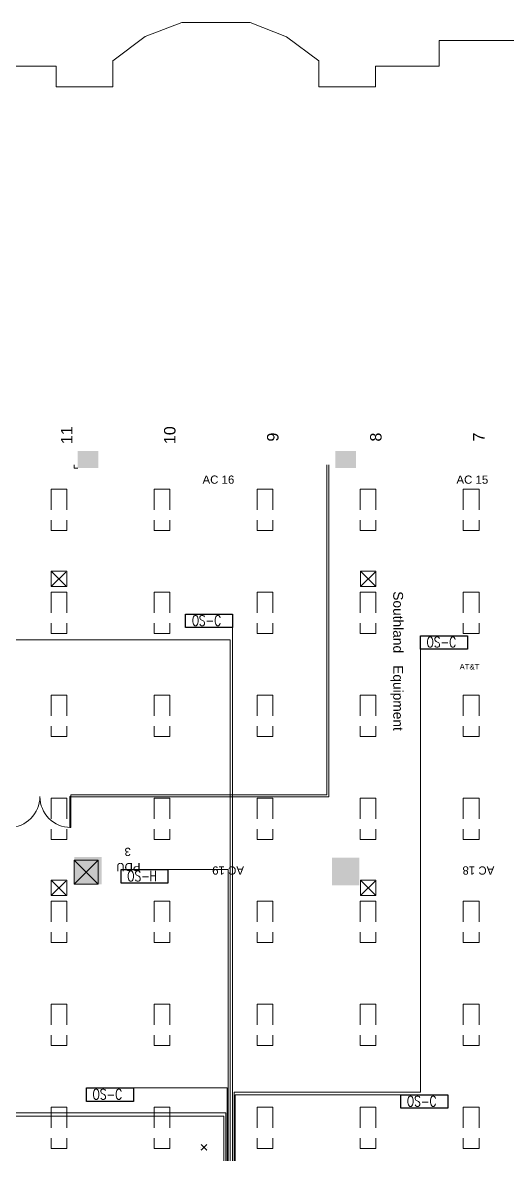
# Model space of a CAD drawing. Extents: x -6172 to 8039, y -4082 to 1639.
# Drawn here: x 662 to 1226, y 226 to 1544 of the extents above; entities that cross this region are included whole.
import ezdxf
from ezdxf.enums import TextEntityAlignment as Align

# ---------------------------------------------------------------- set-up
doc = ezdxf.new("R2010")
doc.units = 0
doc.header["$LTSCALE"] = 96
doc.header["$MEASUREMENT"] = 0
doc.linetypes.add('SHORT_DASHES', pattern=[0.375, 0.25, -0.125])
doc.layers.get('0').update_dxf_attribs({"linetype": 'CONTINUOUS', "lineweight": 0})
for name, color, linetype, lineweight in [('21', 7, 'CONTINUOUS', 0), ('29', 7, 'CONTINUOUS', 0), ('A-ANNO-RMNA', 4, 'CONTINUOUS', 0), ('A-DOOR', 2, 'CONTINUOUS', 0), ('A-GRID-COLS', 2, 'CONTINUOUS', 0), ('A-GRID-IDEN', 2, 'CONTINUOUS', 0), ('A-PATT-WALL', 1, 'CONTINUOUS', 0), ('A-WALL-FULL', 6, 'CONTINUOUS', 0), ('FLT-Peripheral Wiring', 214, 'CONTINUOUS', 0), ('NTS_NOT_TO_STANDARDS', 7, 'CONTINUOUS', 0)]:
    doc.layers.add(name, color=color, linetype=linetype, lineweight=lineweight)
doc.layers.add('FLT-Occupancy-Sensor', color=160, linetype='CONTINUOUS')
doc.styles.add('ARIAL', font='ARIAL', dxfattribs={"height": 0.2})
doc.styles.add('SIM-00', font='SIMPLEX.SHX', dxfattribs={"width": 0.75})

# ---------------------------------------------------------------- blocks, each defined once
blk = doc.blocks.new('EXITL')
at = {"layer": '29', "color": 2, "linetype": 'Continuous'}
for p, q in [((-3.2, -3.2), (3.2, 3.2)), ((3.2, -3.2), (-3.2, 3.2))]:
    blk.add_line(p, q, dxfattribs=at)
at = {"layer": '29', "color": 2, "linetype": 'Continuous', "const_width": 0.0139}
blk.add_lwpolyline([(4.5, 0), (4.2, 1.7), (3.2, 3.2), (1.7, 4.2), (0, 4.5), (-1.7, 4.2), (-3.2, 3.2), (-4.2, 1.7), (-4.5, 0), (-4.2, -1.7), (-3.2, -3.2), (-1.7, -4.2), (0, -4.5), (1.7, -4.2), (3.2, -3.2), (4.2, -1.7)], close=True, dxfattribs=at)
blk = doc.blocks.new('ZZ000001')
at = {"layer": '21', "color": 7, "linetype": 'SHORT_DASHES'}
for p, q in [((694.9, 1001), (694.9, 953)), ((694.9, 1001), (713.3, 1001)), ((713.3, 1001), (713.3, 953)), ((814.9, 1001), (814.9, 953)), ((814.9, 1001), (833.3, 1001)), ((833.3, 1001), (833.3, 953)), ((934.9, 1001), (934.9, 953)), ((934.9, 1001), (953.3, 1001)), ((953.3, 1001), (953.3, 953)), ((1054.9, 1001), (1054.9, 953)), ((1054.9, 1001), (1073.3, 1001)), ((1073.3, 1001), (1073.3, 953)), ((1174.9, 1001), (1174.9, 953)), ((1174.9, 1001), (1193.3, 1001)), ((1193.3, 1001), (1193.3, 953)), ((694.9, 953), (713.3, 953)), ((814.9, 953), (833.3, 953)), ((934.9, 953), (953.3, 953)), ((1054.9, 953), (1073.3, 953)), ((1174.9, 953), (1193.3, 953)), ((695.2, 887.5), (713.2, 905.5)), ((695.2, 905.5), (713.2, 887.5)), ((695.2, 887.5), (695.2, 905.5)), ((695.2, 905.5), (713.2, 905.5)), ((713.2, 887.5), (713.2, 905.5)), ((1055.2, 887.5), (1073.2, 905.5)), ((1055.2, 905.5), (1073.2, 887.5)), ((1055.2, 887.5), (1055.2, 905.5)), ((1055.2, 905.5), (1073.2, 905.5)), ((1073.2, 887.5), (1073.2, 905.5)), ((695.2, 887.5), (713.2, 887.5)), ((1055.2, 887.5), (1073.2, 887.5)), ((694.9, 881), (694.9, 833)), ((694.9, 881), (713.3, 881)), ((713.3, 881), (713.3, 833)), ((814.9, 881), (814.9, 833)), ((814.9, 881), (833.3, 881)), ((833.3, 881), (833.3, 833)), ((934.9, 881), (934.9, 833)), ((934.9, 881), (953.3, 881)), ((953.3, 881), (953.3, 833)), ((1054.9, 881), (1054.9, 833)), ((1054.9, 881), (1073.3, 881)), ((1073.3, 881), (1073.3, 833)), ((1174.9, 881), (1174.9, 833)), ((1174.9, 881), (1193.3, 881)), ((1193.3, 881), (1193.3, 833)), ((694.9, 833), (713.3, 833)), ((814.9, 833), (833.3, 833)), ((934.9, 833), (953.3, 833)), ((1054.9, 833), (1073.3, 833)), ((1174.9, 833), (1193.3, 833)), ((694.9, 761), (694.9, 713)), ((694.9, 761), (713.3, 761)), ((713.3, 761), (713.3, 713)), ((814.9, 761), (814.9, 713)), ((814.9, 761), (833.3, 761)), ((833.3, 761), (833.3, 713)), ((934.9, 761), (934.9, 713)), ((934.9, 761), (953.3, 761)), ((953.3, 761), (953.3, 713)), ((1054.9, 761), (1054.9, 713)), ((1054.9, 761), (1073.3, 761)), ((1073.3, 761), (1073.3, 713)), ((1174.9, 761), (1174.9, 713)), ((1174.9, 761), (1193.3, 761)), ((1193.3, 761), (1193.3, 713)), ((694.9, 713), (713.3, 713)), ((814.9, 713), (833.3, 713)), ((934.9, 713), (953.3, 713)), ((1054.9, 713), (1073.3, 713)), ((1174.9, 713), (1193.3, 713)), ((694.9, 641), (694.9, 593)), ((694.9, 641), (713.3, 641)), ((713.3, 641), (713.3, 593)), ((814.9, 641), (814.9, 593)), ((814.9, 641), (833.3, 641)), ((833.3, 641), (833.3, 593)), ((934.9, 641), (934.9, 593)), ((934.9, 641), (953.3, 641)), ((953.3, 641), (953.3, 593)), ((1054.9, 641), (1054.9, 593)), ((1054.9, 641), (1073.3, 641)), ((1073.3, 641), (1073.3, 593)), ((1174.9, 641), (1174.9, 593)), ((1174.9, 641), (1193.3, 641)), ((1193.3, 641), (1193.3, 593)), ((694.9, 593), (713.3, 593)), ((814.9, 593), (833.3, 593)), ((934.9, 593), (953.3, 593)), ((1054.9, 593), (1073.3, 593)), ((1174.9, 593), (1193.3, 593)), ((695.2, 527.5), (713.2, 545.5)), ((695.2, 545.5), (713.2, 527.5)), ((695.2, 527.5), (695.2, 545.5)), ((695.2, 545.5), (713.2, 545.5)), ((713.2, 527.5), (713.2, 545.5)), ((1055.2, 527.5), (1073.2, 545.5)), ((1055.2, 545.5), (1073.2, 527.5)), ((1055.2, 527.5), (1055.2, 545.5)), ((1055.2, 545.5), (1073.2, 545.5)), ((1073.2, 527.5), (1073.2, 545.5)), ((695.2, 527.5), (713.2, 527.5)), ((1055.2, 527.5), (1073.2, 527.5)), ((694.9, 521), (694.9, 473)), ((694.9, 521), (713.3, 521)), ((713.3, 521), (713.3, 473)), ((814.9, 521), (814.9, 473)), ((814.9, 521), (833.3, 521)), ((833.3, 521), (833.3, 473)), ((934.9, 521), (934.9, 473)), ((934.9, 521), (953.3, 521)), ((953.3, 521), (953.3, 473)), ((1054.9, 521), (1054.9, 473)), ((1054.9, 521), (1073.3, 521)), ((1073.3, 521), (1073.3, 473)), ((1174.9, 521), (1174.9, 473)), ((1174.9, 521), (1193.3, 521)), ((1193.3, 521), (1193.3, 473)), ((694.9, 473), (713.3, 473)), ((814.9, 473), (833.3, 473)), ((934.9, 473), (953.3, 473)), ((1054.9, 473), (1073.3, 473)), ((1174.9, 473), (1193.3, 473)), ((694.9, 401), (694.9, 353)), ((694.9, 401), (713.3, 401)), ((713.3, 401), (713.3, 353)), ((814.9, 401), (814.9, 353)), ((814.9, 401), (833.3, 401)), ((833.3, 401), (833.3, 353)), ((934.9, 401), (934.9, 353)), ((934.9, 401), (953.3, 401)), ((953.3, 401), (953.3, 353)), ((1054.9, 401), (1054.9, 353)), ((1054.9, 401), (1073.3, 401)), ((1073.3, 401), (1073.3, 353)), ((1174.9, 401), (1174.9, 353)), ((1174.9, 401), (1193.3, 401)), ((1193.3, 401), (1193.3, 353)), ((694.9, 353), (713.3, 353)), ((814.9, 353), (833.3, 353)), ((934.9, 353), (953.3, 353)), ((1054.9, 353), (1073.3, 353)), ((1174.9, 353), (1193.3, 353)), ((694.9, 281), (694.9, 233)), ((694.9, 281), (713.3, 281)), ((713.3, 281), (713.3, 233)), ((814.9, 281), (814.9, 233)), ((814.9, 281), (833.3, 281)), ((833.3, 281), (833.3, 233)), ((934.9, 281), (934.9, 233)), ((934.9, 281), (953.3, 281)), ((953.3, 281), (953.3, 233)), ((1054.9, 281), (1054.9, 233)), ((1054.9, 281), (1073.3, 281)), ((1073.3, 281), (1073.3, 233)), ((1174.9, 281), (1174.9, 233)), ((1174.9, 281), (1193.3, 281)), ((1193.3, 281), (1193.3, 233)), ((694.9, 233), (713.3, 233)), ((814.9, 233), (833.3, 233)), ((934.9, 233), (953.3, 233)), ((1054.9, 233), (1073.3, 233)), ((1174.9, 233), (1193.3, 233))]:
    blk.add_line(p, q, dxfattribs=at)
at = {"color": 0, "linetype": 'ByBlock'}
blk.add_blockref('EXITL', (873, 234.2), dxfattribs=at)
blk = doc.blocks.new('ZZ000003')
at = {"layer": 'A-GRID-COLS', "color": 250, "linetype": 'Continuous'}
for p, q in [((721.9, 540.7), (721.9, 568.7)), ((721.9, 568.7), (749.9, 568.7)), ((721.9, 540.7), (749.9, 568.7)), ((721.9, 568.7), (749.9, 540.7)), ((749.9, 568.7), (749.9, 540.7)), ((749.9, 540.7), (721.9, 540.7))]:
    blk.add_line(p, q, dxfattribs=at)
blk = doc.blocks.new('FLT-Occupancy Sensor Ceiling')
at = {"layer": 'FLT-Occupancy-Sensor'}
blk.add_lwpolyline([(0, 0), (54.6, 0), (54.6, -15.7), (0, -15.7)], close=True, dxfattribs=at)
at = {"layer": 'FLT-Occupancy-Sensor', "insert": (7.1, -1.5), "char_height": 12, "width": 54.638, "attachment_point": 1, "style": 'SIM-00'}
blk.add_mtext('OS-C', dxfattribs=at)
blk = doc.blocks.new('FLT-Occupancy Sensor Hallway')
at = {"layer": 'FLT-Occupancy-Sensor'}
blk.add_lwpolyline([(0, 0), (54.6, 0), (54.6, -15.7), (0, -15.7)], close=True, dxfattribs=at)
at = {"layer": 'FLT-Occupancy-Sensor', "insert": (7.1, -1.5), "char_height": 12, "width": 54.638, "attachment_point": 1, "style": 'SIM-00'}
blk.add_mtext('OS-H', dxfattribs=at)

msp = doc.modelspace()

# ---------------------------------------------------------------- linework, layer by layer
at = {"layer": 'A-DOOR'}
for p, q in [((717.9, 642.9), (716.6, 642.9)), ((716.6, 642.9), (716.6, 606.9)), ((717.9, 642.9), (717.9, 606.9)), ((716.6, 606.9), (717.9, 606.9))]:
    msp.add_line(p, q, dxfattribs=at)
for centre, start, end in [((645.9, 642.9), 270, 0), ((717.9, 642.9), 180, 270)]:
    msp.add_arc(centre, 36, start, end, dxfattribs=at)
at = {"layer": 'A-GRID-COLS', "const_width": 0.00174}
for points in [[(725.9, 1025.5), (749.9, 1045.5)], [(725.9, 1045.5), (749.9, 1025.5)], [(725.9, 1025.5), (749.9, 1025.5), (749.9, 1045.5), (725.9, 1045.5), (725.9, 1025.5)], [(1025.9, 1025.5), (1049.9, 1025.5), (1049.9, 1045.5), (1025.9, 1045.5), (1025.9, 1025.5)], [(1025.9, 1025.5), (1049.9, 1045.5)], [(1025.9, 1045.5), (1049.9, 1025.5)], [(737.9, 1035.5), (737.9, 1035.5)], [(1037.9, 1035.5), (1037.9, 1035.5)], [(1038.7, 1024.2), (1038.7, 1024.2)], [(721.9, 540.6), (753.9, 572.6)], [(721.9, 540.6), (721.9, 572.6), (753.9, 572.6), (753.9, 540.6), (721.9, 540.6)], [(721.9, 572.6), (753.9, 540.6)], [(1021.9, 539.5), (1021.9, 571.5), (1053.9, 571.5), (1053.9, 539.5), (1021.9, 539.5)], [(1021.9, 539.5), (1053.9, 571.5)], [(1021.9, 571.5), (1053.9, 539.5)], [(735.9, 554.7), (735.9, 554.7)], [(737.9, 556.6), (737.9, 556.6)], [(1037.9, 555.5), (1037.9, 555.5)]]:
    msp.add_lwpolyline(points, dxfattribs=at)
at = {"layer": 'A-PATT-WALL'}
for points in [[(725.9, 1045.5), (749.9, 1045.5), (725.9, 1025.5), (749.9, 1025.5)], [(1025.9, 1045.5), (1049.9, 1045.5), (1025.9, 1025.5), (1049.9, 1025.5)], [(721.9, 572.6), (753.9, 572.6), (721.9, 540.6), (753.9, 540.6)], [(1021.9, 571.5), (1053.9, 571.5), (1021.9, 539.5), (1053.9, 539.5)]]:
    msp.add_solid(points, dxfattribs=at)
at = {"layer": 'A-WALL-FULL'}
for p, q in [((804.6, 1528.2), (847, 1544.5)), ((847, 1544.5), (926.9, 1544.5)), ((926.9, 1544.5), (969, 1528.1)), ((766.9, 1499.8), (804.6, 1528.2)), ((969, 1528.1), (1006.9, 1499.8)), ((1146.9, 1493.8), (1146.9, 1523.8)), ((1146.9, 1523.8), (1766.9, 1523.8)), ((626.9, 1493.8), (700.9, 1493.8)), ((700.9, 1493.8), (700.9, 1469.8)), ((766.9, 1469.8), (766.9, 1499.8)), ((1006.9, 1499.8), (1006.9, 1469.8)), ((1072.9, 1469.8), (1072.9, 1493.8)), ((1072.9, 1493.8), (1146.9, 1493.8)), ((700.9, 1469.8), (766.9, 1469.8)), ((1006.9, 1469.8), (1072.9, 1469.8)), ((721.7, 1025.5), (721.7, 1029.5)), ((1016.1, 1029.5), (1016.1, 644.7)), ((1018.4, 1029.5), (1018.4, 642.4)), ((725.9, 1025.5), (721.7, 1025.5)), ((717.9, 642.4), (717.9, 644.7)), ((717.9, 644.7), (1016.1, 644.7)), ((1018.4, 642.4), (717.9, 642.4))]:
    msp.add_line(p, q, dxfattribs=at)
at = {"layer": 'A-WALL-FULL', "const_width": 0.00174}
for points in [[(1977.9, 1045.5), (-143, 1045.5)], [(725.9, 1029.5), (449.9, 1029.5)], [(1025.9, 1029.5), (749.9, 1029.5)], [(1325.9, 1029.5), (1049.9, 1029.5)]]:
    msp.add_lwpolyline(points, dxfattribs=at)
at = {"layer": 'FLT-Peripheral Wiring'}
for points in [[(906.2, 839.7), (906.2, -1185.1), (973.3, -1185.1)], [(570.5, 825.3), (903.3, 825.3), (903.3, -1187.5), (973.3, -1187.5)], [(1125.2, 814.5), (1125.2, 298.7), (908.1, 298.7), (908.1, -1184.1), (973.3, -1184.1)], [(831, 557.8), (901.2, 557.8), (901.2, -1188.6), (973.3, -1188.6)], [(528.6, 441.9), (576.1, 441.9), (576.1, 270.4), (896.3, 270.4), (896.3, -1190), (973.3, -1190)], [(790.8, 303.5), (900.1, 303.5), (900.1, -1189.4), (973.3, -1189.4)], [(1102.2, 295.4), (909.2, 295.4), (909.2, -1183.2), (973.3, -1183.2)], [(536.9, 274.5), (898.4, 274.5), (898.4, -1189.6), (973.3, -1189.6)]]:
    msp.add_lwpolyline(points, dxfattribs=at)

# ---------------------------------------------------------------- block references
for name in ['ZZ000001', 'ZZ000003']:
    msp.add_blockref(name, (0, 0))
at = {"layer": 'FLT-Occupancy-Sensor'}
for name, p in [('FLT-Occupancy Sensor Ceiling', (851.6, 855.4)), ('FLT-Occupancy Sensor Ceiling', (1125.2, 830.3)), ('FLT-Occupancy Sensor Hallway', (776.4, 557.8)), ('FLT-Occupancy Sensor Ceiling', (736.2, 303.5)), ('FLT-Occupancy Sensor Ceiling', (1102.2, 295.4))]:
    msp.add_blockref(name, p, dxfattribs=at)

# ---------------------------------------------------------------- texts
at = {"layer": 'A-ANNO-RMNA', "style": 'ARIAL'}
for s, p in [('Southland', (1093.4, 882)), ('Equipment', (1093.4, 795.9))]:
    msp.add_text(s, height=11.45, rotation=270, dxfattribs=at).set_placement(p)
at = {"layer": 'A-GRID-IDEN', "style": 'ARIAL'}
for s, p in [('11', (719.8, 1053.5)), ('10', (839.8, 1053.5))]:
    msp.add_text(s, height=13.36, rotation=90, dxfattribs=at).set_placement(p)
for s, p in [('9', (959.8, 1061.6)), ('8', (1079.8, 1061.6)), ('7', (1199.8, 1061.6))]:
    msp.add_text(s, height=13.4, rotation=90, dxfattribs=at).set_placement(p, align=Align.CENTER)
at = {"layer": 'NTS_NOT_TO_STANDARDS', "style": 'ARIAL'}
for s, rotation, p in [('AC 16', 0.0022, (871.3, 1007.3)), ('AC 15', 0.0022, (1167, 1007.3)), ('   3', 180.0022, (799, 583.2)), ('PDU ', 180.0022, (799, 565.5)), ('AC 19', 180.0022, (919.6, 561.5)), ('AC 18', 180.0022, (1211.1, 561.5))]:
    msp.add_text(s, height=9.54, rotation=rotation, dxfattribs=at).set_placement(p)
msp.add_text('AT&T', height=6.44, dxfattribs=at).set_placement((1182.2, 790.9), align=Align.CENTER)

doc.saveas('drawing.dxf')
